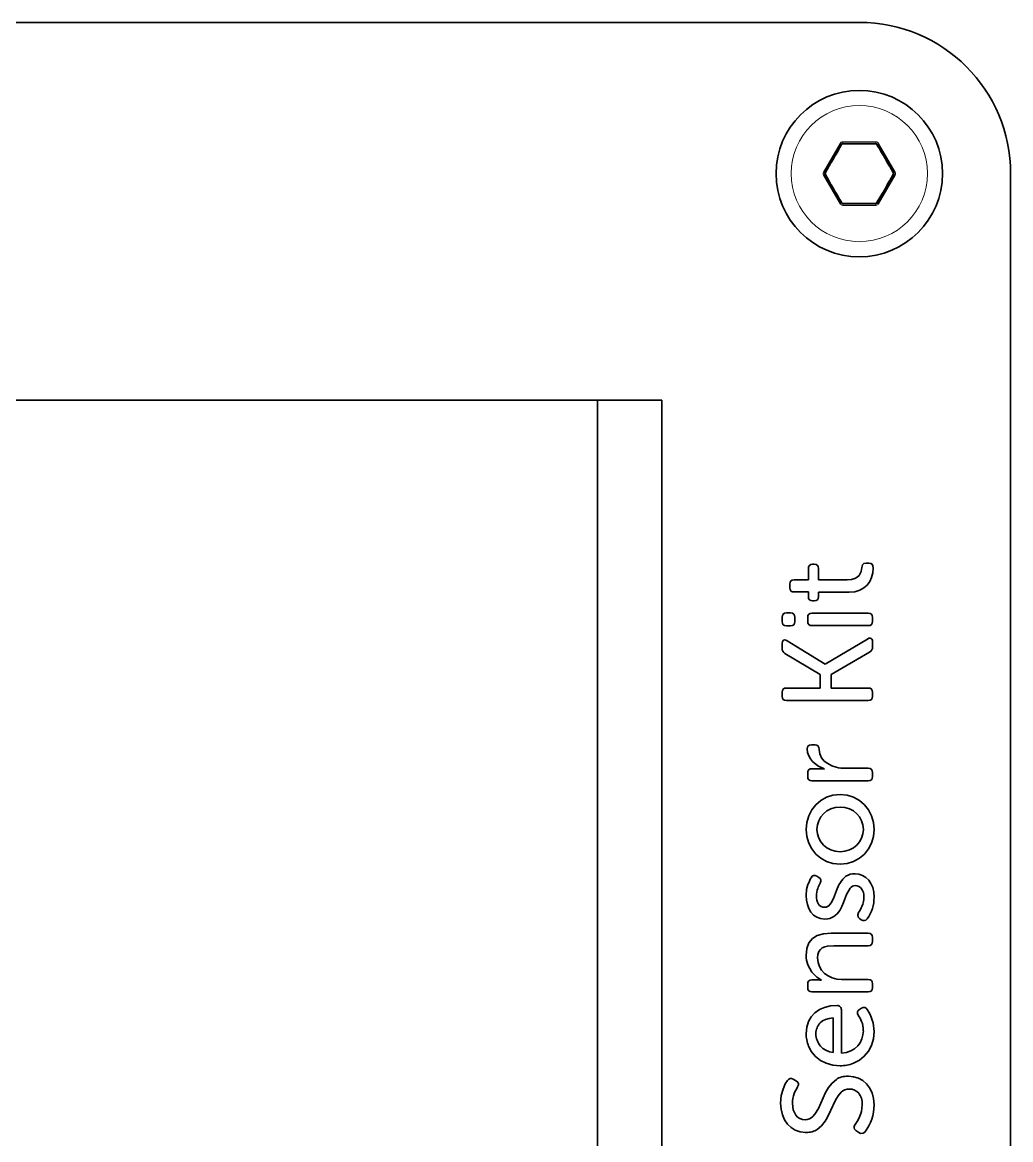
# Model space of a CAD drawing. Extents: x 315 to 857, y 212 to 651.
# Drawn here: x 426.14 to 458.79, y 327.9 to 364.84 of the extents above; entities that cross this region are included whole.
import ezdxf

# ---------------------------------------------------------------- set-up
doc = ezdxf.new("R2010")
doc.units = 0

msp = doc.modelspace()

# ---------------------------------------------------------------- linework, layer by layer
at = {"color": 7, "lineweight": 35}
for p, q in [((453.792, 364.839), (397.412, 364.839)), ((453.792, 364.839), (397.412, 364.839)), ((458.792, 294.079), (458.792, 359.839)), ((458.792, 294.079), (458.792, 359.839)), ((445.142, 352.349), (418.026, 352.349)), ((445.142, 352.348), (445.142, 301.585)), ((447.263, 301.584), (447.263, 352.348)), ((447.263, 301.584), (447.263, 352.348))]:
    msp.add_line(p, q, dxfattribs=at)
at = {"color": 7, "lineweight": 13, "ltscale": 0.027424}
for p, q in [((454.34, 360.889), (453.243, 360.889)), ((453.157, 360.839), (452.608, 359.889)), ((454.976, 359.889), (454.427, 360.839)), ((453.243, 358.789), (454.34, 358.789))]:
    msp.add_line(p, q, dxfattribs=at)
at = {"color": 7, "lineweight": 13, "ltscale": 0.00125}
for p, q in [((453.243, 360.889), (453.243, 360.839)), ((454.34, 360.889), (454.34, 360.839)), ((453.157, 360.839), (453.2, 360.814)), ((454.427, 360.839), (454.384, 360.814)), ((452.608, 359.889), (452.652, 359.864)), ((452.608, 359.789), (452.652, 359.814)), ((454.976, 359.889), (454.932, 359.864)), ((454.976, 359.789), (454.932, 359.814)), ((453.157, 358.839), (453.2, 358.864)), ((453.243, 358.789), (453.243, 358.839)), ((454.34, 358.789), (454.34, 358.839)), ((454.427, 358.839), (454.384, 358.864))]:
    msp.add_line(p, q, dxfattribs=at)
at = {"color": 7, "lineweight": 35, "ltscale": 0.027424}
for p, q in [((453.2, 360.814), (452.652, 359.864)), ((454.34, 360.839), (453.243, 360.839)), ((454.932, 359.864), (454.384, 360.814)), ((452.652, 359.814), (453.2, 358.864)), ((454.384, 358.864), (454.932, 359.814)), ((453.243, 358.839), (454.34, 358.839))]:
    msp.add_line(p, q, dxfattribs=at)
at = {"color": 7, "lineweight": 13, "ltscale": 0.000750771}
msp.add_line((453.261, 360.811), (453.231, 360.811), dxfattribs=at)
at = {"color": 7, "lineweight": 13, "ltscale": 0.027425}
for p, q in [((452.608, 359.789), (453.157, 358.839)), ((454.427, 358.839), (454.976, 359.789))]:
    msp.add_line(p, q, dxfattribs=at)
at = {"color": 7, "lineweight": 13, "ltscale": 0.000750764}
msp.add_line((454.323, 358.867), (454.353, 358.868), dxfattribs=at)
at = {"color": 7, "lineweight": 35, "ltscale": 0.001855}
msp.add_line((445.216, 352.348), (445.142, 352.348), dxfattribs=at)
at = {"color": 7, "lineweight": 35, "ltscale": 0.053037}
msp.add_line((447.263, 352.348), (445.142, 352.348), dxfattribs=at)
at = {"color": 7, "lineweight": 35, "ltscale": 0.051182}
msp.add_line((447.263, 352.348), (445.216, 352.348), dxfattribs=at)
at = {"color": 7, "lineweight": 35, "ltscale": 0.001378}
for p, q in [((452.248, 346.923), (452.303, 346.923)), ((452.303, 345.716), (452.248, 345.716))]:
    msp.add_line(p, q, dxfattribs=at)
at = {"color": 7, "lineweight": 35, "ltscale": 0.002222}
msp.add_line((454.018, 346.965), (454.107, 346.965), dxfattribs=at)
at = {"color": 7, "lineweight": 35, "ltscale": 0.009311}
msp.add_line((452.109, 346.41), (452.109, 346.783), dxfattribs=at)
at = {"color": 7, "lineweight": 35, "ltscale": 0.009422}
msp.add_line((452.443, 346.787), (452.443, 346.41), dxfattribs=at)
at = {"color": 7, "lineweight": 35, "ltscale": 0.003075}
msp.add_line((451.499, 346.148), (451.499, 346.271), dxfattribs=at)
at = {"color": 7, "lineweight": 35, "ltscale": 0.011748}
for p, q in [((451.639, 346.41), (452.109, 346.41)), ((452.109, 346.008), (451.639, 346.008))]:
    msp.add_line(p, q, dxfattribs=at)
at = {"color": 7, "lineweight": 35, "ltscale": 0.023814}
msp.add_line((452.443, 346.41), (453.396, 346.41), dxfattribs=at)
at = {"color": 7, "lineweight": 35, "ltscale": 0.003815}
msp.add_line((452.109, 345.856), (452.109, 346.008), dxfattribs=at)
at = {"color": 7, "lineweight": 35, "ltscale": 0.025407}
msp.add_line((453.459, 346), (452.443, 346), dxfattribs=at)
at = {"color": 7, "lineweight": 35, "ltscale": 0.003703}
msp.add_line((452.443, 346), (452.443, 345.852), dxfattribs=at)
at = {"color": 7, "lineweight": 35, "ltscale": 0.0036}
for p, q in [((451.241, 345.03), (451.241, 345.174)), ((451.66, 345.174), (451.66, 345.03))]:
    msp.add_line(p, q, dxfattribs=at)
at = {"color": 7, "lineweight": 35, "ltscale": 0.003497}
for p, q in [((451.381, 345.314), (451.52, 345.314)), ((451.52, 344.891), (451.381, 344.891))]:
    msp.add_line(p, q, dxfattribs=at)
at = {"color": 7, "lineweight": 35, "ltscale": 0.003281}
for p, q in [((452.087, 345.035), (452.087, 345.166)), ((454.23, 345.166), (454.23, 345.035)), ((454.23, 340.039), (454.23, 339.908)), ((454.23, 333.059), (454.23, 332.927))]:
    msp.add_line(p, q, dxfattribs=at)
at = {"color": 7, "lineweight": 35, "ltscale": 0.046561}
for p, q in [((452.227, 345.306), (454.09, 345.306)), ((454.09, 344.895), (452.227, 344.895)), ((454.09, 339.768), (452.227, 339.768)), ((454.09, 332.787), (452.227, 332.787))]:
    msp.add_line(p, q, dxfattribs=at)
at = {"color": 7, "lineweight": 35, "ltscale": 0.003918}
msp.add_line((451.241, 344.145), (451.241, 344.302), dxfattribs=at)
at = {"color": 7, "lineweight": 35, "ltscale": 0.036742}
msp.add_line((451.41, 344.399), (452.659, 343.625), dxfattribs=at)
at = {"color": 7, "lineweight": 35, "ltscale": 0.040618}
msp.add_line((452.668, 343.625), (454.065, 344.454), dxfattribs=at)
at = {"color": 7, "lineweight": 35, "ltscale": 0.004341}
msp.add_line((454.23, 344.361), (454.23, 344.188), dxfattribs=at)
at = {"color": 7, "lineweight": 35, "ltscale": 0.033937}
msp.add_line((452.498, 343.282), (451.334, 343.98), dxfattribs=at)
at = {"color": 7, "lineweight": 35, "ltscale": 0.036841}
msp.add_line((454.132, 344.023), (452.858, 343.282), dxfattribs=at)
at = {"color": 7, "lineweight": 35, "ltscale": 0.000215912}
for p, q in [((452.659, 343.625), (452.668, 343.625)), ((452.634, 340.153), (452.634, 340.162))]:
    msp.add_line(p, q, dxfattribs=at)
at = {"color": 7, "lineweight": 35, "ltscale": 0.011223}
for p, q in [((452.498, 342.833), (452.498, 343.282)), ((452.858, 343.282), (452.858, 342.833))]:
    msp.add_line(p, q, dxfattribs=at)
at = {"color": 7, "lineweight": 35, "ltscale": 0.02794}
msp.add_line((451.381, 342.833), (452.498, 342.833), dxfattribs=at)
at = {"color": 7, "lineweight": 35, "ltscale": 0.030791}
for p, q in [((452.858, 342.833), (454.09, 342.833)), ((452.858, 334.726), (454.09, 334.726))]:
    msp.add_line(p, q, dxfattribs=at)
at = {"color": 7, "lineweight": 35, "ltscale": 0.003393}
for p, q in [((451.241, 342.558), (451.241, 342.693)), ((454.23, 342.693), (454.23, 342.558))]:
    msp.add_line(p, q, dxfattribs=at)
at = {"color": 7, "lineweight": 35, "ltscale": 0.067731}
msp.add_line((454.09, 342.418), (451.381, 342.418), dxfattribs=at)
at = {"color": 7, "lineweight": 35, "ltscale": 0.002962}
for p, q in [((452.21, 340.954), (452.329, 340.954)), ((452.087, 339.908), (452.087, 340.027)), ((452.087, 332.927), (452.087, 333.046))]:
    msp.add_line(p, q, dxfattribs=at)
at = {"color": 7, "lineweight": 35, "ltscale": 0.018621}
msp.add_line((453.345, 340.179), (454.09, 340.179), dxfattribs=at)
at = {"color": 7, "lineweight": 35, "ltscale": 0.006133}
msp.add_line((452.227, 340.166), (452.473, 340.166), dxfattribs=at)
at = {"color": 7, "lineweight": 35, "ltscale": 0.001851}
msp.add_line((452.388, 336.61), (452.452, 336.572), dxfattribs=at)
at = {"color": 7, "lineweight": 35, "ltscale": 0.001822}
msp.add_line((453.857, 335.175), (453.798, 335.218), dxfattribs=at)
at = {"color": 7, "lineweight": 35, "ltscale": 0.028465}
msp.add_line((454.09, 334.316), (452.951, 334.316), dxfattribs=at)
at = {"color": 7, "lineweight": 35, "ltscale": 0.003282}
msp.add_line((454.23, 334.587), (454.23, 334.456), dxfattribs=at)
at = {"color": 7, "lineweight": 35, "ltscale": 0.004763}
msp.add_line((452.227, 333.185), (452.418, 333.185), dxfattribs=at)
at = {"color": 7, "lineweight": 35, "ltscale": 0.000215149}
msp.add_line((452.541, 333.173), (452.541, 333.181), dxfattribs=at)
at = {"color": 7, "lineweight": 35, "ltscale": 0.022118}
msp.add_line((453.205, 333.198), (454.09, 333.198), dxfattribs=at)
at = {"color": 7, "lineweight": 35, "ltscale": 0.035777}
msp.add_line((453.201, 332.195), (453.201, 330.764), dxfattribs=at)
at = {"color": 7, "lineweight": 35, "ltscale": 0.001846}
msp.add_line((453.802, 332.208), (453.866, 332.246), dxfattribs=at)
at = {"color": 7, "lineweight": 35, "ltscale": 0.02868}
msp.add_line((452.93, 330.781), (452.93, 331.929), dxfattribs=at)
at = {"color": 7, "lineweight": 35, "ltscale": 0.003031}
msp.add_line((451.609, 329.9), (451.715, 329.841), dxfattribs=at)
at = {"color": 7, "lineweight": 35, "ltscale": 0.003109}
msp.add_line((453.777, 328.14), (453.675, 328.211), dxfattribs=at)
at = {"color": 7, "lineweight": 35}
for points in [[(452.109, 346.783), (452.118, 346.844), (452.144, 346.888), (452.187, 346.914), (452.248, 346.923)], [(452.303, 346.923), (452.365, 346.914), (452.408, 346.889), (452.434, 346.846), (452.443, 346.787)], [(453.878, 346.817), (453.899, 346.906), (453.941, 346.951), (454.018, 346.965)], [(454.107, 346.965), (454.168, 346.954), (454.212, 346.923), (454.238, 346.87), (454.247, 346.796)], [(453.396, 346.41), (453.533, 346.421), (453.641, 346.453), (453.724, 346.499), (453.785, 346.556), (453.855, 346.688), (453.878, 346.817)], [(454.247, 346.796), (454.235, 346.639), (454.2, 346.491), (454.141, 346.356), (454.056, 346.239), (453.946, 346.141), (453.81, 346.066), (453.649, 346.016), (453.459, 346)], [(451.499, 346.271), (451.508, 346.332), (451.534, 346.375), (451.578, 346.402), (451.639, 346.41)], [(451.639, 346.008), (451.578, 346.017), (451.534, 346.043), (451.508, 346.087), (451.499, 346.148)], [(452.248, 345.716), (452.187, 345.725), (452.144, 345.751), (452.118, 345.795), (452.109, 345.856)], [(452.443, 345.852), (452.434, 345.792), (452.408, 345.75), (452.365, 345.725), (452.303, 345.716)], [(451.241, 345.174), (451.25, 345.235), (451.276, 345.279), (451.32, 345.305), (451.381, 345.314)], [(451.381, 344.891), (451.32, 344.899), (451.276, 344.926), (451.25, 344.969), (451.241, 345.03)], [(451.52, 345.314), (451.581, 345.305), (451.625, 345.279), (451.651, 345.235), (451.66, 345.174)], [(451.66, 345.03), (451.651, 344.969), (451.625, 344.926), (451.581, 344.899), (451.52, 344.891)], [(452.087, 345.166), (452.096, 345.227), (452.122, 345.271), (452.166, 345.297), (452.227, 345.306)], [(452.227, 344.895), (452.166, 344.904), (452.122, 344.93), (452.096, 344.973), (452.087, 345.035)], [(454.09, 345.306), (454.151, 345.297), (454.195, 345.271), (454.221, 345.227), (454.23, 345.166)], [(454.23, 345.035), (454.221, 344.973), (454.195, 344.93), (454.151, 344.904), (454.09, 344.895)], [(451.241, 344.302), (451.253, 344.372), (451.29, 344.414), (451.324, 344.424), (451.365, 344.42), (451.41, 344.399)], [(454.065, 344.454), (454.11, 344.477), (454.15, 344.483), (454.183, 344.473), (454.209, 344.449), (454.225, 344.411), (454.23, 344.361)], [(451.241, 342.693), (451.25, 342.754), (451.276, 342.798), (451.32, 342.824), (451.381, 342.833)], [(454.09, 342.833), (454.151, 342.824), (454.195, 342.798), (454.221, 342.754), (454.23, 342.693)], [(451.381, 342.418), (451.32, 342.427), (451.276, 342.453), (451.25, 342.497), (451.241, 342.558)], [(454.23, 342.558), (454.221, 342.497), (454.195, 342.453), (454.151, 342.427), (454.09, 342.418)], [(452.071, 340.818), (452.079, 340.878), (452.106, 340.92), (452.149, 340.945), (452.21, 340.954)], [(452.329, 340.954), (452.39, 340.944), (452.434, 340.916), (452.46, 340.868), (452.468, 340.801)], [(452.634, 340.162), (452.426, 340.257), (452.246, 340.403), (452.175, 340.492), (452.119, 340.592), (452.083, 340.7), (452.071, 340.818)], [(452.468, 340.801), (452.489, 340.655), (452.547, 340.528), (452.636, 340.421), (452.748, 340.334), (452.88, 340.265), (453.029, 340.217)], [(454.09, 340.179), (454.151, 340.17), (454.195, 340.144), (454.221, 340.1), (454.23, 340.039)], [(452.087, 340.027), (452.096, 340.088), (452.122, 340.131), (452.166, 340.157), (452.227, 340.166)], [(452.227, 339.768), (452.166, 339.777), (452.122, 339.803), (452.096, 339.847), (452.087, 339.908)], [(452.473, 340.166), (452.588, 340.158), (452.634, 340.153)], [(454.23, 339.908), (454.221, 339.847), (454.195, 339.803), (454.151, 339.777), (454.09, 339.768)], [(452.037, 338.16), (452.058, 338.393), (452.119, 338.611), (452.219, 338.807), (452.352, 338.977), (452.516, 339.117), (452.708, 339.224), (452.922, 339.292), (453.155, 339.316)], [(453.155, 339.316), (453.39, 339.292), (453.605, 339.224), (453.797, 339.117), (453.961, 338.977), (454.095, 338.807), (454.196, 338.611), (454.259, 338.393), (454.281, 338.16)], [(453.155, 338.896), (452.995, 338.882), (452.85, 338.839), (452.72, 338.771), (452.608, 338.68), (452.517, 338.571), (452.45, 338.445), (452.407, 338.307), (452.392, 338.16)], [(453.925, 338.16), (453.91, 338.307), (453.868, 338.445), (453.8, 338.571), (453.709, 338.68), (453.597, 338.771), (453.466, 338.839), (453.317, 338.882), (453.155, 338.896)], [(453.154, 337.008), (452.922, 337.031), (452.708, 337.099), (452.516, 337.206), (452.352, 337.345), (452.219, 337.514), (452.119, 337.709), (452.058, 337.926), (452.037, 338.16)], [(452.392, 338.16), (452.407, 338.012), (452.45, 337.874), (452.518, 337.75), (452.608, 337.641), (452.72, 337.551), (452.849, 337.483), (452.995, 337.438), (453.154, 337.423)], [(454.281, 338.16), (454.259, 337.926), (454.196, 337.709), (454.095, 337.514), (453.961, 337.345), (453.797, 337.206), (453.605, 337.099), (453.39, 337.031), (453.154, 337.008)], [(453.154, 337.423), (453.317, 337.438), (453.466, 337.483), (453.597, 337.551), (453.709, 337.641), (453.8, 337.75), (453.868, 337.874), (453.91, 338.012), (453.925, 338.16)], [(452.202, 336.564), (452.236, 336.611), (452.28, 336.634), (452.331, 336.633), (452.388, 336.61)], [(452.452, 336.572), (452.494, 336.538), (452.516, 336.496), (452.518, 336.445), (452.498, 336.386)], [(453.036, 336.143), (453.114, 336.324), (453.246, 336.52), (453.351, 336.613)], [(453.65, 336.695), (453.781, 336.681), (453.902, 336.64), (454.01, 336.573), (454.103, 336.483), (454.178, 336.372), (454.234, 336.24), (454.269, 336.09), (454.28, 335.924)], [(452.037, 335.971), (452.052, 336.176), (452.096, 336.342)], [(452.818, 335.672), (452.86, 335.732), (452.934, 335.878), (453.036, 336.143)], [(453.489, 336.219), (453.372, 336.013), (453.271, 335.749)], [(452.655, 335.197), (452.511, 335.212), (452.386, 335.258), (452.28, 335.33), (452.193, 335.425), (452.126, 335.54), (452.077, 335.673), (452.047, 335.818), (452.037, 335.971)], [(453.271, 335.749), (453.215, 335.612), (453.144, 335.484), (453.056, 335.372), (452.951, 335.279)], [(453.798, 335.218), (453.756, 335.26), (453.74, 335.337), (453.768, 335.413)], [(454.048, 335.205), (454.009, 335.163), (453.963, 335.146), (453.911, 335.151), (453.857, 335.175)], [(452.037, 333.994), (452.06, 334.225), (452.128, 334.41), (452.242, 334.551), (452.402, 334.649), (452.607, 334.707), (452.858, 334.726)], [(454.09, 334.726), (454.151, 334.718), (454.195, 334.691), (454.221, 334.648), (454.23, 334.587)], [(452.951, 334.316), (452.74, 334.301), (452.649, 334.279), (452.57, 334.244), (452.505, 334.192), (452.456, 334.121), (452.424, 334.029), (452.413, 333.914)], [(454.23, 334.456), (454.221, 334.394), (454.195, 334.351), (454.151, 334.324), (454.09, 334.316)], [(452.413, 333.914), (452.429, 333.763), (452.475, 333.626), (452.547, 333.504), (452.642, 333.399), (452.759, 333.314), (452.894, 333.251), (453.045, 333.211), (453.205, 333.198)], [(452.541, 333.181), (452.384, 333.276), (452.219, 333.444), (452.09, 333.681)], [(452.087, 333.046), (452.096, 333.107), (452.122, 333.15), (452.166, 333.177), (452.227, 333.185)], [(454.09, 333.198), (454.151, 333.189), (454.195, 333.163), (454.221, 333.12), (454.23, 333.059)], [(452.227, 332.787), (452.166, 332.796), (452.122, 332.822), (452.096, 332.866), (452.087, 332.927)], [(454.23, 332.927), (454.221, 332.866), (454.195, 332.822), (454.151, 332.796), (454.09, 332.787)], [(452.037, 331.416), (452.056, 331.625), (452.113, 331.81), (452.204, 331.969), (452.325, 332.1), (452.473, 332.203), (452.646, 332.277), (452.842, 332.324), (453.057, 332.339)], [(453.866, 332.246), (453.919, 332.269), (453.969, 332.269), (454.014, 332.247), (454.052, 332.203)], [(452.93, 331.929), (452.791, 331.914), (452.67, 331.88), (452.579, 331.833), (452.502, 331.77)], [(453.201, 330.764), (453.365, 330.787), (453.51, 330.836), (453.635, 330.909), (453.739, 331.001), (453.82, 331.11), (453.878, 331.232), (453.913, 331.365), (453.925, 331.505)], [(454.28, 331.48), (454.258, 331.237), (454.194, 331.018), (454.091, 330.825), (453.956, 330.66), (453.793, 330.527), (453.601, 330.428)], [(453.159, 330.345), (452.916, 330.366), (452.697, 330.428), (452.505, 330.525), (452.344, 330.652), (452.214, 330.808), (452.117, 330.991)], [(452.509, 330.999), (452.592, 330.921), (452.689, 330.859), (452.802, 330.812), (452.93, 330.781)], [(451.19, 329.109), (451.214, 329.359), (451.271, 329.575), (451.345, 329.744), (451.419, 329.858)], [(451.419, 329.858), (451.458, 329.899), (451.502, 329.92), (451.553, 329.92), (451.609, 329.9)], [(451.715, 329.841), (451.766, 329.801), (451.785, 329.754), (451.783, 329.721), (451.753, 329.651)], [(452.594, 329.282), (452.675, 329.463), (452.773, 329.63), (452.892, 329.776), (453.034, 329.897)], [(453.43, 330.002), (453.602, 329.986), (453.762, 329.939), (453.906, 329.86), (454.031, 329.752), (454.134, 329.616), (454.213, 329.454), (454.263, 329.266), (454.28, 329.054)], [(453.192, 329.473), (453.093, 329.353), (453.004, 329.206), (452.843, 328.859)], [(452.02, 328.14), (451.839, 328.158), (451.677, 328.214), (451.536, 328.302), (451.417, 328.419), (451.321, 328.562), (451.249, 328.728), (451.205, 328.912), (451.19, 329.109)], [(451.58, 329.1), (451.608, 328.888), (451.692, 328.715)], [(452.261, 328.668), (452.326, 328.745), (452.441, 328.935), (452.594, 329.282)], [(452.843, 328.859), (452.728, 328.621), (452.661, 328.512), (452.545, 328.365), (452.405, 328.245)], [(453.65, 328.402), (453.72, 328.504), (453.798, 328.65), (453.863, 328.834), (453.891, 329.054)], [(453.675, 328.211), (453.637, 328.252), (453.62, 328.297), (453.624, 328.347), (453.65, 328.402)], [(453.971, 328.156), (453.917, 328.114), (453.836, 328.107), (453.777, 328.14)]]:
    msp.add_lwpolyline(points, dxfattribs=at)
msp.add_circle((453.792, 359.839), 2.75, dxfattribs=at)
at = {"color": 7, "lineweight": 13}
msp.add_circle((453.792, 359.839), 2.25, dxfattribs=at)
at = {"color": 7, "lineweight": 35}
for centre, radius, start, end in [((453.792, 359.839), 5, 0, 90), ((453.792, 359.839), 5, 0, 90), ((453.243, 360.789), 0.05, 90, 150), ((454.34, 360.789), 0.05, 30, 90), ((452.695, 359.839), 0.05, 150, 210), ((454.889, 359.839), 0.05, 330, 30), ((453.243, 358.889), 0.05, 210, 270), ((454.34, 358.889), 0.05, 270, 330), ((451.414, 344.133), 0.173, 176.014, 242.3415), ((454.053, 344.181), 0.177, 296.6056, 2.167), ((453.35, 341.536), 1.357, 256.3536, 269.8052), ((453.641, 335.747), 1.655, 150.4341, 158.9614), ((453.627, 336.186), 0.508, 87.391, 122.8826), ((453.091, 335.97), 0.715, 160.3035, 181.5754), ((453.756, 335.708), 1.429, 151.6763, 159.4273), ((453.652, 336.099), 0.203, 88.3304, 143.6175), ((453.671, 336.058), 0.243, 35.6908, 92.9406), ((453.506, 335.959), 0.435, 357.1529, 33.6543), ((452.835, 335.932), 0.459, 177.7777, 211.273), ((453.204, 335.912), 0.737, 336.26, 1.9759), ((453.092, 335.91), 1.188, 323.5778, 0.6886), ((452.632, 335.816), 0.226, 212.89, 273.5351), ((452.652, 335.799), 0.209, 268.5219, 322.6655), ((452.078, 336.455), 1.986, 328.3387, 334.9986), ((452.895, 333.975), 0.858, 178.7574, 200.0973), ((452.418, 332.75), 0.435, 78.8154, 89.9931), ((452.538, 333.318), 0.146, 255.845, 271.0268), ((453.06, 332.197), 0.142, 45.7235, 91.0591), ((453.064, 332.2), 0.136, 357.8163, 46.3063), ((453.013, 331.478), 1.267, 0.0559, 34.9217), ((452.863, 331.418), 0.504, 135.6558, 181.1236), ((452.927, 331.432), 1.015, 22.1215, 35.2508), ((453.154, 331.525), 0.77, 358.5169, 22.0549), ((453.153, 331.406), 1.116, 179.4532, 201.8277), ((452.957, 331.395), 0.598, 178.7911, 221.4452), ((453.168, 331.524), 1.178, 269.5231, 291.5445), ((453.587, 328.588), 2.119, 149.9132, 156.6483), ((453.449, 329.21), 0.368, 87.8198, 134.36), ((453.479, 329.198), 0.38, 38.9899, 92.3505), ((452.38, 329.124), 0.8, 157.5905, 181.6624), ((452.81, 329.059), 1.471, 322.1704, 359.8227), ((451.986, 328.923), 0.36, 215.1991, 272.0673), ((452.011, 328.913), 0.35, 267.9249, 315.6852)]:
    msp.add_arc(centre, radius, start, end, dxfattribs=at)
at = {"color": 7, "lineweight": 13}
for centre, radius, start, end in [((453.243, 360.789), 0.1, 90, 150), ((454.34, 360.789), 0.1, 30, 90), ((493.481, 336.925), 46.804, 149.3132, 150.6867), ((453.211, 360.783), 0.0333, 53.2811, 108.5588), ((453.793, 314.434), 46.38, 89.3084, 90.6574), ((454.319, 360.815), 0.0333, 353.2811, 48.5588), ((414.103, 336.925), 46.804, 29.3132, 30.6868), ((452.695, 359.839), 0.1, 150, 210), ((452.684, 359.808), 0.0333, 113.2811, 168.5588), ((493.48, 382.753), 46.803, 209.3132, 210.6868), ((413.784, 382.938), 47.172, 329.3186, 330.6814), ((454.9, 359.871), 0.0333, 293.2811, 348.5588), ((454.889, 359.839), 0.1, 330, 30), ((453.243, 358.889), 0.1, 210, 270), ((453.211, 358.895), 0.0333, 251.4413, 306.7189), ((453.791, 405.752), 46.888, 269.3161, 270.6505), ((453.265, 358.864), 0.0333, 173.2811, 228.5588), ((454.34, 358.889), 0.1, 270, 330), ((454.373, 358.895), 0.0333, 233.2811, 288.5588)]:
    msp.add_arc(centre, radius, start, end, dxfattribs=at)
for centre, major_axis, start_param, end_param in [((453.243, 360.789), (0, 0.05), 6.283185, 7.406149), ((454.34, 360.789), (0.0433, 0.025), 6.283185, 7.406149), ((452.695, 359.839), (-0.0433, 0.025), 0, 1.122964), ((454.889, 359.839), (0.0433, -0.025), 6.283185, 7.406149), ((454.34, 358.889), (0, -0.05), 6.283185, 7.406149)]:
    msp.add_ellipse(centre, major_axis=major_axis, ratio=0.27735, start_param=start_param, end_param=end_param, dxfattribs=at)
at = {"color": 7, "lineweight": 35}
for centre, major_axis, ratio, start_param, end_param in [((443.867, 346.485), (9.103, -11.192), 0.161951, 6.152014, 6.272999), ((467.391, 327.388), (13.655, -4.749), 0.082811, 3.067884, 3.231129), ((502.091, 267.486), (49.088, -62.389), 0.081406, 3.077449, 3.135745), ((374.777, 262.092), (78.992, 67.352), 0.065192, 6.227658, 6.28192), ((403.504, 397.555), (48.908, -69.305), 0.080035, 6.22653, 6.281895)]:
    msp.add_ellipse(centre, major_axis=major_axis, ratio=ratio, start_param=start_param, end_param=end_param, dxfattribs=at)

doc.saveas('drawing.dxf')
